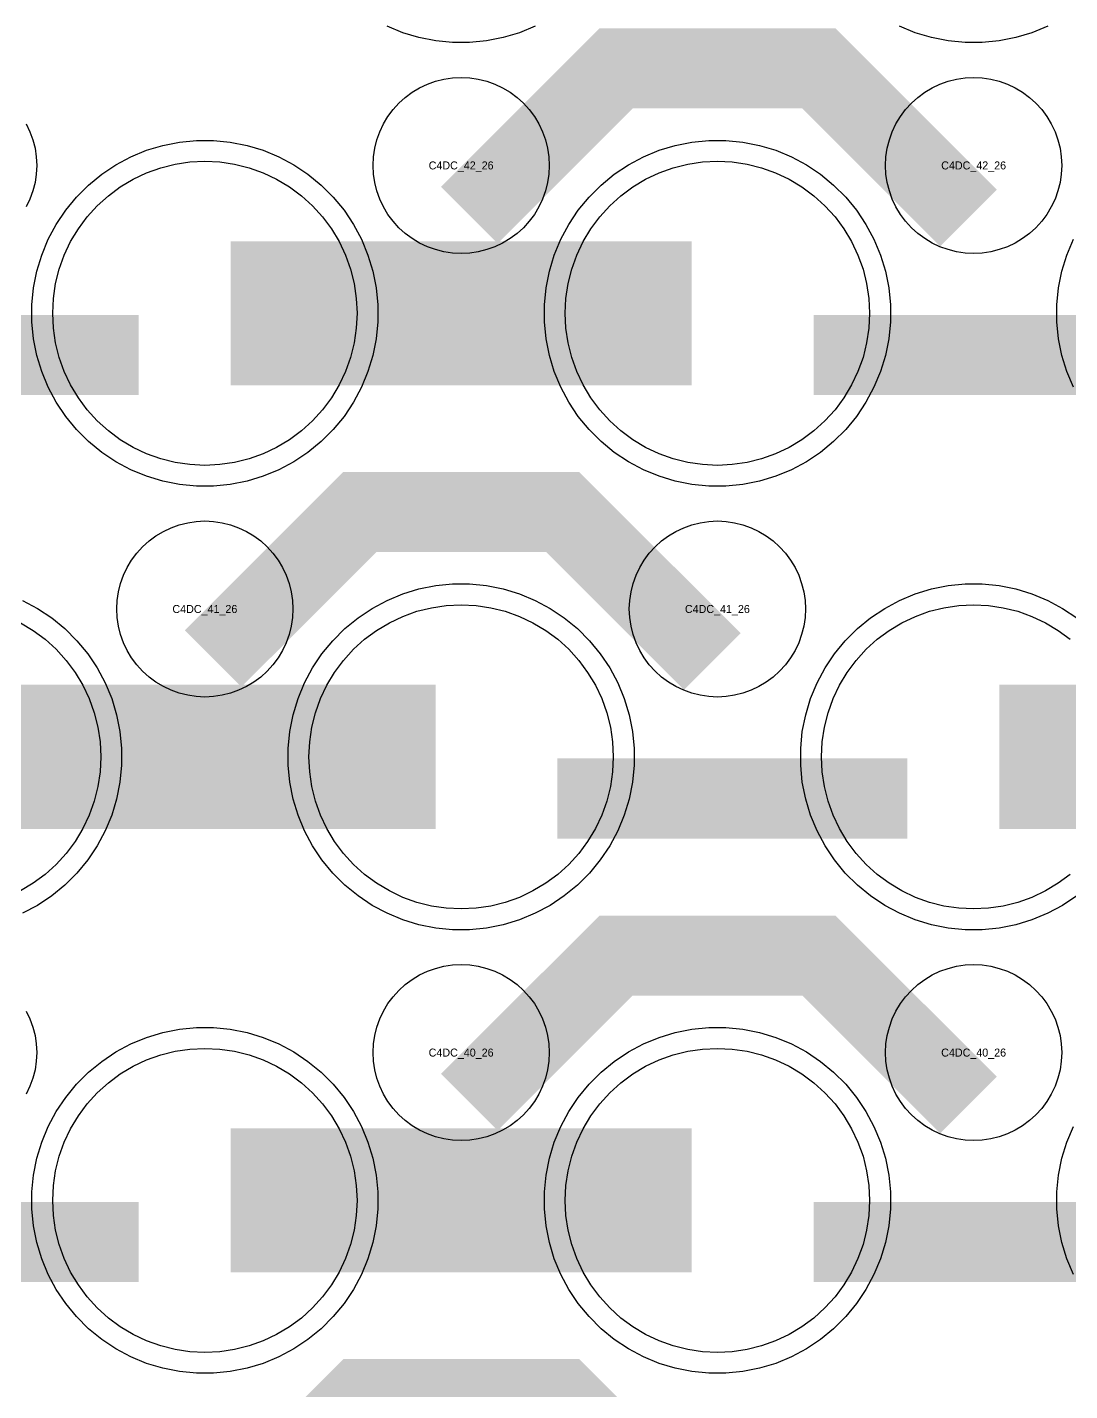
# Model space of a CAD drawing. Extents: x -11880 to 11880, y -14992 to 14992.
# Drawn here: x -3735.4 to -3410, y -9356.4 to -8930.5 of the extents above; entities that cross this region are included whole.
import ezdxf
from ezdxf.enums import TextEntityAlignment as Align

# ---------------------------------------------------------------- set-up
doc = ezdxf.new("R2010")
doc.units = 0
doc.header["$MEASUREMENT"] = 0
for name, color, linetype in [('GDS_775_DT_237', 138, 'CONTINUOUS'), ('RDL1_FS', 34, 'CONTINUOUS'), ('RDL_BS', 160, 'CONTINUOUS')]:
    doc.layers.add(name, color=color, linetype=linetype)

msp = doc.modelspace()

# ---------------------------------------------------------------- linework, layer by layer
at = {"layer": 'RDL1_FS'}
for points in [[(-3680, -9067.384), (-3684.657, -9067.155), (-3689.268, -9066.471), (-3693.791, -9065.339), (-3698.181, -9063.767), (-3702.395, -9061.775), (-3706.395, -9059.377), (-3710.14, -9056.599), (-3713.594, -9053.469), (-3716.724, -9050.015), (-3719.502, -9046.27), (-3721.9, -9042.27), (-3723.892, -9038.056), (-3725.464, -9033.666), (-3726.596, -9029.143), (-3727.28, -9024.532), (-3727.509, -9019.875), (-3727.28, -9015.218), (-3726.596, -9010.607), (-3725.464, -9006.084), (-3723.892, -9001.694), (-3721.9, -8997.48), (-3719.502, -8993.48), (-3716.724, -8989.735), (-3713.594, -8986.281), (-3710.14, -8983.151), (-3706.395, -8980.373), (-3702.395, -8977.975), (-3698.181, -8975.983), (-3693.791, -8974.411), (-3689.268, -8973.279), (-3684.657, -8972.595), (-3680, -8972.366), (-3675.343, -8972.595), (-3670.732, -8973.279), (-3666.209, -8974.411), (-3661.819, -8975.983), (-3657.605, -8977.975), (-3653.605, -8980.373), (-3649.86, -8983.151), (-3646.406, -8986.281), (-3643.276, -8989.735), (-3640.498, -8993.48), (-3638.1, -8997.48), (-3636.108, -9001.694), (-3634.536, -9006.084), (-3633.404, -9010.607), (-3632.72, -9015.218), (-3632.491, -9019.875), (-3632.72, -9024.532), (-3633.404, -9029.143), (-3634.536, -9033.666), (-3636.108, -9038.056), (-3638.1, -9042.27), (-3640.498, -9046.27), (-3643.276, -9050.015), (-3646.406, -9053.469), (-3649.86, -9056.599), (-3653.605, -9059.377), (-3657.605, -9061.775), (-3661.819, -9063.767), (-3666.209, -9065.339), (-3670.732, -9066.471), (-3675.343, -9067.155)], [(-3520, -9067.384), (-3524.657, -9067.155), (-3529.268, -9066.471), (-3533.791, -9065.339), (-3538.181, -9063.767), (-3542.395, -9061.775), (-3546.395, -9059.377), (-3550.14, -9056.599), (-3553.594, -9053.469), (-3556.724, -9050.015), (-3559.502, -9046.27), (-3561.9, -9042.27), (-3563.892, -9038.056), (-3565.464, -9033.666), (-3566.596, -9029.143), (-3567.28, -9024.532), (-3567.509, -9019.875), (-3567.28, -9015.218), (-3566.596, -9010.607), (-3565.464, -9006.084), (-3563.892, -9001.694), (-3561.9, -8997.48), (-3559.502, -8993.48), (-3556.724, -8989.735), (-3553.594, -8986.281), (-3550.14, -8983.151), (-3546.395, -8980.373), (-3542.395, -8977.975), (-3538.181, -8975.983), (-3533.791, -8974.411), (-3529.268, -8973.279), (-3524.657, -8972.595), (-3520, -8972.366), (-3515.343, -8972.595), (-3510.732, -8973.279), (-3506.209, -8974.411), (-3501.819, -8975.983), (-3497.605, -8977.975), (-3493.605, -8980.373), (-3489.86, -8983.151), (-3486.406, -8986.281), (-3483.276, -8989.735), (-3480.498, -8993.48), (-3478.1, -8997.48), (-3476.108, -9001.694), (-3474.536, -9006.084), (-3473.404, -9010.607), (-3472.72, -9015.218), (-3472.491, -9019.875), (-3472.72, -9024.532), (-3473.404, -9029.143), (-3474.536, -9033.666), (-3476.108, -9038.056), (-3478.1, -9042.27), (-3480.498, -9046.27), (-3483.276, -9050.015), (-3486.406, -9053.469), (-3489.86, -9056.599), (-3493.605, -9059.377), (-3497.605, -9061.775), (-3501.819, -9063.767), (-3506.209, -9065.339), (-3510.732, -9066.471), (-3515.343, -9067.155)], [(-3600, -9205.944), (-3604.657, -9205.715), (-3609.268, -9205.031), (-3613.791, -9203.899), (-3618.181, -9202.327), (-3622.395, -9200.335), (-3626.395, -9197.937), (-3630.14, -9195.159), (-3633.594, -9192.029), (-3636.724, -9188.575), (-3639.502, -9184.83), (-3641.9, -9180.83), (-3643.892, -9176.616), (-3645.464, -9172.226), (-3646.596, -9167.703), (-3647.28, -9163.092), (-3647.509, -9158.435), (-3647.28, -9153.778), (-3646.596, -9149.167), (-3645.464, -9144.644), (-3643.892, -9140.254), (-3641.9, -9136.04), (-3639.502, -9132.04), (-3636.724, -9128.295), (-3633.594, -9124.841), (-3630.14, -9121.711), (-3626.395, -9118.933), (-3622.395, -9116.535), (-3618.181, -9114.543), (-3613.791, -9112.971), (-3609.268, -9111.839), (-3604.657, -9111.155), (-3600, -9110.926), (-3595.343, -9111.155), (-3590.732, -9111.839), (-3586.209, -9112.971), (-3581.819, -9114.543), (-3577.605, -9116.535), (-3573.605, -9118.933), (-3569.86, -9121.711), (-3566.406, -9124.841), (-3563.276, -9128.295), (-3560.498, -9132.04), (-3558.1, -9136.04), (-3556.108, -9140.254), (-3554.536, -9144.644), (-3553.404, -9149.167), (-3552.72, -9153.778), (-3552.491, -9158.435), (-3552.72, -9163.092), (-3553.404, -9167.703), (-3554.536, -9172.226), (-3556.108, -9176.616), (-3558.1, -9180.83), (-3560.498, -9184.83), (-3563.276, -9188.575), (-3566.406, -9192.029), (-3569.86, -9195.159), (-3573.605, -9197.937), (-3577.605, -9200.335), (-3581.819, -9202.327), (-3586.209, -9203.899), (-3590.732, -9205.031), (-3595.343, -9205.715)]]:
    msp.add_lwpolyline(points, close=True, dxfattribs=at)
for points in [[(-3671.998, -9019.875, 45, 45, 0), (-3599.998, -9019.875, 45, 45, 0)], [(-3599.998, -9019.875, 45, 45, 0), (-3527.998, -9019.875, 45, 45, 0)], [(-3751.998, -9158.435, 45, 45, 0), (-3679.998, -9158.435, 45, 45, 0)], [(-3679.998, -9158.435, 45, 45, 0), (-3607.998, -9158.435, 45, 45, 0)], [(-3431.998, -9158.435, 45, 45, 0), (-3359.998, -9158.435, 45, 45, 0)]]:
    msp.add_lwpolyline(points, format="xyseb", dxfattribs=at)
for points in [[(-3409.86, -9195.159), (-3413.605, -9197.937), (-3417.605, -9200.335), (-3421.819, -9202.327), (-3426.209, -9203.899), (-3430.732, -9205.031), (-3435.343, -9205.715), (-3440, -9205.944), (-3444.657, -9205.715), (-3449.268, -9205.031), (-3453.791, -9203.899), (-3458.181, -9202.327), (-3462.395, -9200.335), (-3466.395, -9197.937), (-3470.14, -9195.159), (-3473.594, -9192.029), (-3476.724, -9188.575), (-3479.502, -9184.83), (-3481.9, -9180.83), (-3483.892, -9176.616), (-3485.464, -9172.226), (-3486.596, -9167.703), (-3487.28, -9163.092), (-3487.509, -9158.435), (-3487.28, -9153.778), (-3486.596, -9149.167), (-3485.464, -9144.644), (-3483.892, -9140.254), (-3481.9, -9136.04), (-3479.502, -9132.04), (-3476.724, -9128.295), (-3473.594, -9124.841), (-3470.14, -9121.711), (-3466.395, -9118.933), (-3462.395, -9116.535), (-3458.181, -9114.543), (-3453.791, -9112.971), (-3449.268, -9111.839), (-3444.657, -9111.155), (-3440, -9110.926), (-3435.343, -9111.155), (-3430.732, -9111.839), (-3426.209, -9112.971), (-3421.819, -9114.543), (-3417.605, -9116.535), (-3413.605, -9118.933), (-3409.86, -9121.711)], [(-3737.605, -9116.535), (-3733.605, -9118.933), (-3729.86, -9121.711), (-3726.406, -9124.841), (-3723.276, -9128.295), (-3720.498, -9132.04), (-3718.1, -9136.04), (-3716.108, -9140.254), (-3714.536, -9144.644), (-3713.404, -9149.167), (-3712.72, -9153.778), (-3712.491, -9158.435), (-3712.72, -9163.092), (-3713.404, -9167.703), (-3714.536, -9172.226), (-3716.108, -9176.616), (-3718.1, -9180.83), (-3720.498, -9184.83), (-3723.276, -9188.575), (-3726.406, -9192.029), (-3729.86, -9195.159), (-3733.605, -9197.937), (-3737.605, -9200.335)]]:
    msp.add_lwpolyline(points, dxfattribs=at)
at = {"layer": 'RDL1_FS', "color": 240, "true_color": 0xed1f24}
for points in [[(-3680, -9344.509), (-3684.657, -9344.28), (-3689.268, -9343.596), (-3693.791, -9342.464), (-3698.181, -9340.892), (-3702.395, -9338.9), (-3706.395, -9336.502), (-3710.14, -9333.724), (-3713.594, -9330.594), (-3716.724, -9327.14), (-3719.502, -9323.395), (-3721.9, -9319.395), (-3723.892, -9315.181), (-3725.464, -9310.791), (-3726.596, -9306.268), (-3727.28, -9301.657), (-3727.509, -9297), (-3727.28, -9292.343), (-3726.596, -9287.732), (-3725.464, -9283.209), (-3723.892, -9278.819), (-3721.9, -9274.605), (-3719.502, -9270.605), (-3716.724, -9266.86), (-3713.594, -9263.406), (-3710.14, -9260.276), (-3706.395, -9257.498), (-3702.395, -9255.1), (-3698.181, -9253.108), (-3693.791, -9251.536), (-3689.268, -9250.404), (-3684.657, -9249.72), (-3680, -9249.491), (-3675.343, -9249.72), (-3670.732, -9250.404), (-3666.209, -9251.536), (-3661.819, -9253.108), (-3657.605, -9255.1), (-3653.605, -9257.498), (-3649.86, -9260.276), (-3646.406, -9263.406), (-3643.276, -9266.86), (-3640.498, -9270.605), (-3638.1, -9274.605), (-3636.108, -9278.819), (-3634.536, -9283.209), (-3633.404, -9287.732), (-3632.72, -9292.343), (-3632.491, -9297), (-3632.72, -9301.657), (-3633.404, -9306.268), (-3634.536, -9310.791), (-3636.108, -9315.181), (-3638.1, -9319.395), (-3640.498, -9323.395), (-3643.276, -9327.14), (-3646.406, -9330.594), (-3649.86, -9333.724), (-3653.605, -9336.502), (-3657.605, -9338.9), (-3661.819, -9340.892), (-3666.209, -9342.464), (-3670.732, -9343.596), (-3675.343, -9344.28)], [(-3520, -9344.509), (-3524.657, -9344.28), (-3529.268, -9343.596), (-3533.791, -9342.464), (-3538.181, -9340.892), (-3542.395, -9338.9), (-3546.395, -9336.502), (-3550.14, -9333.724), (-3553.594, -9330.594), (-3556.724, -9327.14), (-3559.502, -9323.395), (-3561.9, -9319.395), (-3563.892, -9315.181), (-3565.464, -9310.791), (-3566.596, -9306.268), (-3567.28, -9301.657), (-3567.509, -9297), (-3567.28, -9292.343), (-3566.596, -9287.732), (-3565.464, -9283.209), (-3563.892, -9278.819), (-3561.9, -9274.605), (-3559.502, -9270.605), (-3556.724, -9266.86), (-3553.594, -9263.406), (-3550.14, -9260.276), (-3546.395, -9257.498), (-3542.395, -9255.1), (-3538.181, -9253.108), (-3533.791, -9251.536), (-3529.268, -9250.404), (-3524.657, -9249.72), (-3520, -9249.491), (-3515.343, -9249.72), (-3510.732, -9250.404), (-3506.209, -9251.536), (-3501.819, -9253.108), (-3497.605, -9255.1), (-3493.605, -9257.498), (-3489.86, -9260.276), (-3486.406, -9263.406), (-3483.276, -9266.86), (-3480.498, -9270.605), (-3478.1, -9274.605), (-3476.108, -9278.819), (-3474.536, -9283.209), (-3473.404, -9287.732), (-3472.72, -9292.343), (-3472.491, -9297), (-3472.72, -9301.657), (-3473.404, -9306.268), (-3474.536, -9310.791), (-3476.108, -9315.181), (-3478.1, -9319.395), (-3480.498, -9323.395), (-3483.276, -9327.14), (-3486.406, -9330.594), (-3489.86, -9333.724), (-3493.605, -9336.502), (-3497.605, -9338.9), (-3501.819, -9340.892), (-3506.209, -9342.464), (-3510.732, -9343.596), (-3515.343, -9344.28)]]:
    msp.add_lwpolyline(points, close=True, dxfattribs=at)
for points in [[(-3671.998, -9297, 45, 45, 0), (-3599.998, -9297, 45, 45, 0)], [(-3599.998, -9297, 45, 45, 0), (-3527.998, -9297, 45, 45, 0)]]:
    msp.add_lwpolyline(points, format="xyseb", dxfattribs=at)
at = {"layer": 'RDL_BS'}
for points in [[(-3576.885, -8930.185), (-3581.795, -8932.216), (-3586.835, -8933.747), (-3592.062, -8934.793), (-3597.356, -8935.31), (-3602.644, -8935.31), (-3607.938, -8934.793), (-3613.165, -8933.747), (-3618.205, -8932.216), (-3623.115, -8930.185)], [(-3416.885, -8930.185), (-3421.795, -8932.216), (-3426.835, -8933.747), (-3432.062, -8934.793), (-3437.356, -8935.31), (-3442.644, -8935.31), (-3447.938, -8934.793), (-3453.165, -8933.747), (-3458.205, -8932.216), (-3463.115, -8930.185)], [(-3735.75, -8960.731), (-3734.598, -8963.168), (-3733.691, -8965.703), (-3733.034, -8968.322), (-3732.638, -8970.994), (-3732.506, -8973.687), (-3732.638, -8976.38), (-3733.034, -8979.052), (-3733.691, -8981.671), (-3734.598, -8984.206), (-3735.75, -8986.643)], [(-3408.875, -9042.99), (-3410.906, -9038.08), (-3412.437, -9033.04), (-3413.483, -9027.813), (-3414, -9022.519), (-3414, -9017.231), (-3413.483, -9011.937), (-3412.437, -9006.71), (-3410.906, -9001.67), (-3408.875, -8996.76)], [(-3407.809, -9201.871), (-3412.223, -9204.818), (-3416.885, -9207.31), (-3421.795, -9209.341), (-3426.835, -9210.872), (-3432.062, -9211.918), (-3437.356, -9212.435), (-3442.644, -9212.435), (-3447.938, -9211.918), (-3453.165, -9210.872), (-3458.205, -9209.341), (-3463.115, -9207.31), (-3467.777, -9204.818), (-3472.191, -9201.871), (-3476.292, -9198.509), (-3480.074, -9194.727), (-3483.436, -9190.626), (-3486.383, -9186.212), (-3488.875, -9181.55), (-3490.906, -9176.64), (-3492.437, -9171.6), (-3493.483, -9166.373), (-3494, -9161.079), (-3494, -9155.791), (-3493.483, -9150.497), (-3492.437, -9145.27), (-3490.906, -9140.23), (-3488.875, -9135.32), (-3486.383, -9130.658), (-3483.436, -9126.244), (-3480.074, -9122.143), (-3476.292, -9118.361), (-3472.191, -9114.999), (-3467.777, -9112.052), (-3463.115, -9109.56), (-3458.205, -9107.529), (-3453.165, -9105.998), (-3447.938, -9104.952), (-3442.644, -9104.435), (-3437.356, -9104.435), (-3432.062, -9104.952), (-3426.835, -9105.998), (-3421.795, -9107.529), (-3416.885, -9109.56), (-3412.223, -9112.052), (-3407.809, -9114.999)], [(-3736.885, -9109.56), (-3732.223, -9112.052), (-3727.809, -9114.999), (-3723.708, -9118.361), (-3719.926, -9122.143), (-3716.564, -9126.244), (-3713.617, -9130.658), (-3711.125, -9135.32), (-3709.094, -9140.23), (-3707.563, -9145.27), (-3706.517, -9150.497), (-3706, -9155.791), (-3706, -9161.079), (-3706.517, -9166.373), (-3707.563, -9171.6), (-3709.094, -9176.64), (-3711.125, -9181.55), (-3713.617, -9186.212), (-3716.564, -9190.626), (-3719.926, -9194.727), (-3723.708, -9198.509), (-3727.809, -9201.871), (-3732.223, -9204.818), (-3736.885, -9207.31)], [(-3735.75, -9237.856), (-3734.598, -9240.293), (-3733.691, -9242.828), (-3733.034, -9245.447), (-3732.638, -9248.119), (-3732.506, -9250.812), (-3732.638, -9253.505), (-3733.034, -9256.177), (-3733.691, -9258.796), (-3734.598, -9261.331), (-3735.75, -9263.768)]]:
    msp.add_lwpolyline(points, dxfattribs=at)
for points in [[(-3597.438, -8989.189, 25, 25, 0), (-3551.623, -8943.374, 25, 25, 0), (-3518.07, -8943.374, 25, 25, 0)], [(-3441.599, -8990.088, 25, 25, 0), (-3488.313, -8943.374, 25, 25, 0), (-3518.071, -8943.374, 25, 25, 0)], [(-3809.984, -9032.888, 25, 25, 0), (-3700.719, -9032.888, 25, 25, 0)], [(-3489.984, -9032.888, 25, 25, 0), (-3380.719, -9032.888, 25, 25, 0)], [(-3677.438, -9127.749, 25, 25, 0), (-3631.623, -9081.934, 25, 25, 0), (-3598.07, -9081.934, 25, 25, 0)], [(-3521.599, -9128.648, 25, 25, 0), (-3568.313, -9081.934, 25, 25, 0), (-3598.071, -9081.934, 25, 25, 0)], [(-3569.984, -9171.448, 25, 25, 0), (-3460.719, -9171.448, 25, 25, 0)], [(-3597.438, -9266.314, 25, 25, 0), (-3551.623, -9220.499, 25, 25, 0), (-3518.07, -9220.499, 25, 25, 0)], [(-3441.599, -9267.213, 25, 25, 0), (-3488.313, -9220.499, 25, 25, 0), (-3518.071, -9220.499, 25, 25, 0)], [(-3677.438, -9404.879, 25, 25, 0), (-3631.623, -9359.064, 25, 25, 0), (-3598.07, -9359.064, 25, 25, 0)], [(-3521.599, -9405.778, 25, 25, 0), (-3568.313, -9359.064, 25, 25, 0), (-3598.071, -9359.064, 25, 25, 0)]]:
    msp.add_lwpolyline(points, format="xyseb", dxfattribs=at)
for points in [[(-3600, -9001.181), (-3602.693, -9001.049), (-3605.365, -9000.653), (-3607.984, -8999.996), (-3610.519, -8999.089), (-3612.956, -8997.937), (-3615.28, -8996.544), (-3617.443, -8994.941), (-3619.442, -8993.129), (-3621.254, -8991.13), (-3622.857, -8988.967), (-3624.25, -8986.643), (-3625.402, -8984.206), (-3626.309, -8981.671), (-3626.966, -8979.052), (-3627.362, -8976.38), (-3627.494, -8973.687), (-3627.362, -8970.994), (-3626.966, -8968.322), (-3626.309, -8965.703), (-3625.402, -8963.168), (-3624.25, -8960.731), (-3622.857, -8958.407), (-3621.254, -8956.244), (-3619.442, -8954.245), (-3617.443, -8952.433), (-3615.28, -8950.83), (-3612.956, -8949.437), (-3610.519, -8948.285), (-3607.984, -8947.378), (-3605.365, -8946.721), (-3602.693, -8946.325), (-3600, -8946.193), (-3597.307, -8946.325), (-3594.635, -8946.721), (-3592.016, -8947.378), (-3589.481, -8948.285), (-3587.044, -8949.437), (-3584.72, -8950.83), (-3582.557, -8952.433), (-3580.558, -8954.245), (-3578.746, -8956.244), (-3577.143, -8958.407), (-3575.75, -8960.731), (-3574.598, -8963.168), (-3573.691, -8965.703), (-3573.034, -8968.322), (-3572.638, -8970.994), (-3572.506, -8973.687), (-3572.638, -8976.38), (-3573.034, -8979.052), (-3573.691, -8981.671), (-3574.598, -8984.206), (-3575.75, -8986.643), (-3577.143, -8988.967), (-3578.746, -8991.13), (-3580.558, -8993.129), (-3582.557, -8994.941), (-3584.72, -8996.544), (-3587.044, -8997.937), (-3589.481, -8999.089), (-3592.016, -8999.996), (-3594.635, -9000.653), (-3597.307, -9001.049)], [(-3440, -9001.181), (-3442.693, -9001.049), (-3445.365, -9000.653), (-3447.984, -8999.996), (-3450.519, -8999.089), (-3452.956, -8997.937), (-3455.28, -8996.544), (-3457.443, -8994.941), (-3459.442, -8993.129), (-3461.254, -8991.13), (-3462.857, -8988.967), (-3464.25, -8986.643), (-3465.402, -8984.206), (-3466.309, -8981.671), (-3466.966, -8979.052), (-3467.362, -8976.38), (-3467.494, -8973.687), (-3467.362, -8970.994), (-3466.966, -8968.322), (-3466.309, -8965.703), (-3465.402, -8963.168), (-3464.25, -8960.731), (-3462.857, -8958.407), (-3461.254, -8956.244), (-3459.442, -8954.245), (-3457.443, -8952.433), (-3455.28, -8950.83), (-3452.956, -8949.437), (-3450.519, -8948.285), (-3447.984, -8947.378), (-3445.365, -8946.721), (-3442.693, -8946.325), (-3440, -8946.193), (-3437.307, -8946.325), (-3434.635, -8946.721), (-3432.016, -8947.378), (-3429.481, -8948.285), (-3427.044, -8949.437), (-3424.72, -8950.83), (-3422.557, -8952.433), (-3420.558, -8954.245), (-3418.746, -8956.244), (-3417.143, -8958.407), (-3415.75, -8960.731), (-3414.598, -8963.168), (-3413.691, -8965.703), (-3413.034, -8968.322), (-3412.638, -8970.994), (-3412.506, -8973.687), (-3412.638, -8976.38), (-3413.034, -8979.052), (-3413.691, -8981.671), (-3414.598, -8984.206), (-3415.75, -8986.643), (-3417.143, -8988.967), (-3418.746, -8991.13), (-3420.558, -8993.129), (-3422.557, -8994.941), (-3424.72, -8996.544), (-3427.044, -8997.937), (-3429.481, -8999.089), (-3432.016, -8999.996), (-3434.635, -9000.653), (-3437.307, -9001.049)], [(-3682.644, -9073.875), (-3687.938, -9073.358), (-3693.165, -9072.312), (-3698.205, -9070.781), (-3703.115, -9068.75), (-3707.777, -9066.258), (-3712.191, -9063.311), (-3716.292, -9059.949), (-3720.074, -9056.167), (-3723.436, -9052.066), (-3726.383, -9047.652), (-3728.875, -9042.99), (-3730.906, -9038.08), (-3732.437, -9033.04), (-3733.483, -9027.813), (-3734, -9022.519), (-3734, -9017.231), (-3733.483, -9011.937), (-3732.437, -9006.71), (-3730.906, -9001.67), (-3728.875, -8996.76), (-3726.383, -8992.098), (-3723.436, -8987.684), (-3720.074, -8983.583), (-3716.292, -8979.801), (-3712.191, -8976.439), (-3707.777, -8973.492), (-3703.115, -8971), (-3698.205, -8968.969), (-3693.165, -8967.438), (-3687.938, -8966.392), (-3682.644, -8965.875), (-3677.356, -8965.875), (-3672.062, -8966.392), (-3666.835, -8967.438), (-3661.795, -8968.969), (-3656.885, -8971), (-3652.223, -8973.492), (-3647.809, -8976.439), (-3643.708, -8979.801), (-3639.926, -8983.583), (-3636.564, -8987.684), (-3633.617, -8992.098), (-3631.125, -8996.76), (-3629.094, -9001.67), (-3627.563, -9006.71), (-3626.517, -9011.937), (-3626, -9017.231), (-3626, -9022.519), (-3626.517, -9027.813), (-3627.563, -9033.04), (-3629.094, -9038.08), (-3631.125, -9042.99), (-3633.617, -9047.652), (-3636.564, -9052.066), (-3639.926, -9056.167), (-3643.708, -9059.949), (-3647.809, -9063.311), (-3652.223, -9066.258), (-3656.885, -9068.75), (-3661.795, -9070.781), (-3666.835, -9072.312), (-3672.062, -9073.358), (-3677.356, -9073.875)], [(-3522.644, -9073.875), (-3527.938, -9073.358), (-3533.165, -9072.312), (-3538.205, -9070.781), (-3543.115, -9068.75), (-3547.777, -9066.258), (-3552.191, -9063.311), (-3556.292, -9059.949), (-3560.074, -9056.167), (-3563.436, -9052.066), (-3566.383, -9047.652), (-3568.875, -9042.99), (-3570.906, -9038.08), (-3572.437, -9033.04), (-3573.483, -9027.813), (-3574, -9022.519), (-3574, -9017.231), (-3573.483, -9011.937), (-3572.437, -9006.71), (-3570.906, -9001.67), (-3568.875, -8996.76), (-3566.383, -8992.098), (-3563.436, -8987.684), (-3560.074, -8983.583), (-3556.292, -8979.801), (-3552.191, -8976.439), (-3547.777, -8973.492), (-3543.115, -8971), (-3538.205, -8968.969), (-3533.165, -8967.438), (-3527.938, -8966.392), (-3522.644, -8965.875), (-3517.356, -8965.875), (-3512.062, -8966.392), (-3506.835, -8967.438), (-3501.795, -8968.969), (-3496.885, -8971), (-3492.223, -8973.492), (-3487.809, -8976.439), (-3483.708, -8979.801), (-3479.926, -8983.583), (-3476.564, -8987.684), (-3473.617, -8992.098), (-3471.125, -8996.76), (-3469.094, -9001.67), (-3467.563, -9006.71), (-3466.517, -9011.937), (-3466, -9017.231), (-3466, -9022.519), (-3466.517, -9027.813), (-3467.563, -9033.04), (-3469.094, -9038.08), (-3471.125, -9042.99), (-3473.617, -9047.652), (-3476.564, -9052.066), (-3479.926, -9056.167), (-3483.708, -9059.949), (-3487.809, -9063.311), (-3492.223, -9066.258), (-3496.885, -9068.75), (-3501.795, -9070.781), (-3506.835, -9072.312), (-3512.062, -9073.358), (-3517.356, -9073.875)], [(-3680, -9139.741), (-3682.693, -9139.609), (-3685.365, -9139.213), (-3687.984, -9138.556), (-3690.519, -9137.649), (-3692.956, -9136.497), (-3695.28, -9135.104), (-3697.443, -9133.501), (-3699.442, -9131.689), (-3701.254, -9129.69), (-3702.857, -9127.527), (-3704.25, -9125.203), (-3705.402, -9122.766), (-3706.309, -9120.231), (-3706.966, -9117.612), (-3707.362, -9114.94), (-3707.494, -9112.247), (-3707.362, -9109.554), (-3706.966, -9106.882), (-3706.309, -9104.263), (-3705.402, -9101.728), (-3704.25, -9099.291), (-3702.857, -9096.967), (-3701.254, -9094.804), (-3699.442, -9092.805), (-3697.443, -9090.993), (-3695.28, -9089.39), (-3692.956, -9087.997), (-3690.519, -9086.845), (-3687.984, -9085.938), (-3685.365, -9085.281), (-3682.693, -9084.885), (-3680, -9084.753), (-3677.307, -9084.885), (-3674.635, -9085.281), (-3672.016, -9085.938), (-3669.481, -9086.845), (-3667.044, -9087.997), (-3664.72, -9089.39), (-3662.557, -9090.993), (-3660.558, -9092.805), (-3658.746, -9094.804), (-3657.143, -9096.967), (-3655.75, -9099.291), (-3654.598, -9101.728), (-3653.691, -9104.263), (-3653.034, -9106.882), (-3652.638, -9109.554), (-3652.506, -9112.247), (-3652.638, -9114.94), (-3653.034, -9117.612), (-3653.691, -9120.231), (-3654.598, -9122.766), (-3655.75, -9125.203), (-3657.143, -9127.527), (-3658.746, -9129.69), (-3660.558, -9131.689), (-3662.557, -9133.501), (-3664.72, -9135.104), (-3667.044, -9136.497), (-3669.481, -9137.649), (-3672.016, -9138.556), (-3674.635, -9139.213), (-3677.307, -9139.609)], [(-3520, -9139.741), (-3522.693, -9139.609), (-3525.365, -9139.213), (-3527.984, -9138.556), (-3530.519, -9137.649), (-3532.956, -9136.497), (-3535.28, -9135.104), (-3537.443, -9133.501), (-3539.442, -9131.689), (-3541.254, -9129.69), (-3542.857, -9127.527), (-3544.25, -9125.203), (-3545.402, -9122.766), (-3546.309, -9120.231), (-3546.966, -9117.612), (-3547.362, -9114.94), (-3547.494, -9112.247), (-3547.362, -9109.554), (-3546.966, -9106.882), (-3546.309, -9104.263), (-3545.402, -9101.728), (-3544.25, -9099.291), (-3542.857, -9096.967), (-3541.254, -9094.804), (-3539.442, -9092.805), (-3537.443, -9090.993), (-3535.28, -9089.39), (-3532.956, -9087.997), (-3530.519, -9086.845), (-3527.984, -9085.938), (-3525.365, -9085.281), (-3522.693, -9084.885), (-3520, -9084.753), (-3517.307, -9084.885), (-3514.635, -9085.281), (-3512.016, -9085.938), (-3509.481, -9086.845), (-3507.044, -9087.997), (-3504.72, -9089.39), (-3502.557, -9090.993), (-3500.558, -9092.805), (-3498.746, -9094.804), (-3497.143, -9096.967), (-3495.75, -9099.291), (-3494.598, -9101.728), (-3493.691, -9104.263), (-3493.034, -9106.882), (-3492.638, -9109.554), (-3492.506, -9112.247), (-3492.638, -9114.94), (-3493.034, -9117.612), (-3493.691, -9120.231), (-3494.598, -9122.766), (-3495.75, -9125.203), (-3497.143, -9127.527), (-3498.746, -9129.69), (-3500.558, -9131.689), (-3502.557, -9133.501), (-3504.72, -9135.104), (-3507.044, -9136.497), (-3509.481, -9137.649), (-3512.016, -9138.556), (-3514.635, -9139.213), (-3517.307, -9139.609)], [(-3602.644, -9212.435), (-3607.938, -9211.918), (-3613.165, -9210.872), (-3618.205, -9209.341), (-3623.115, -9207.31), (-3627.777, -9204.818), (-3632.191, -9201.871), (-3636.292, -9198.509), (-3640.074, -9194.727), (-3643.436, -9190.626), (-3646.383, -9186.212), (-3648.875, -9181.55), (-3650.906, -9176.64), (-3652.437, -9171.6), (-3653.483, -9166.373), (-3654, -9161.079), (-3654, -9155.791), (-3653.483, -9150.497), (-3652.437, -9145.27), (-3650.906, -9140.23), (-3648.875, -9135.32), (-3646.383, -9130.658), (-3643.436, -9126.244), (-3640.074, -9122.143), (-3636.292, -9118.361), (-3632.191, -9114.999), (-3627.777, -9112.052), (-3623.115, -9109.56), (-3618.205, -9107.529), (-3613.165, -9105.998), (-3607.938, -9104.952), (-3602.644, -9104.435), (-3597.356, -9104.435), (-3592.062, -9104.952), (-3586.835, -9105.998), (-3581.795, -9107.529), (-3576.885, -9109.56), (-3572.223, -9112.052), (-3567.809, -9114.999), (-3563.708, -9118.361), (-3559.926, -9122.143), (-3556.564, -9126.244), (-3553.617, -9130.658), (-3551.125, -9135.32), (-3549.094, -9140.23), (-3547.563, -9145.27), (-3546.517, -9150.497), (-3546, -9155.791), (-3546, -9161.079), (-3546.517, -9166.373), (-3547.563, -9171.6), (-3549.094, -9176.64), (-3551.125, -9181.55), (-3553.617, -9186.212), (-3556.564, -9190.626), (-3559.926, -9194.727), (-3563.708, -9198.509), (-3567.809, -9201.871), (-3572.223, -9204.818), (-3576.885, -9207.31), (-3581.795, -9209.341), (-3586.835, -9210.872), (-3592.062, -9211.918), (-3597.356, -9212.435)], [(-3600, -9278.306), (-3602.693, -9278.174), (-3605.365, -9277.778), (-3607.984, -9277.121), (-3610.519, -9276.214), (-3612.956, -9275.062), (-3615.28, -9273.669), (-3617.443, -9272.066), (-3619.442, -9270.254), (-3621.254, -9268.255), (-3622.857, -9266.092), (-3624.25, -9263.768), (-3625.402, -9261.331), (-3626.309, -9258.796), (-3626.966, -9256.177), (-3627.362, -9253.505), (-3627.494, -9250.812), (-3627.362, -9248.119), (-3626.966, -9245.447), (-3626.309, -9242.828), (-3625.402, -9240.293), (-3624.25, -9237.856), (-3622.857, -9235.532), (-3621.254, -9233.369), (-3619.442, -9231.37), (-3617.443, -9229.558), (-3615.28, -9227.955), (-3612.956, -9226.562), (-3610.519, -9225.41), (-3607.984, -9224.503), (-3605.365, -9223.846), (-3602.693, -9223.45), (-3600, -9223.318), (-3597.307, -9223.45), (-3594.635, -9223.846), (-3592.016, -9224.503), (-3589.481, -9225.41), (-3587.044, -9226.562), (-3584.72, -9227.955), (-3582.557, -9229.558), (-3580.558, -9231.37), (-3578.746, -9233.369), (-3577.143, -9235.532), (-3575.75, -9237.856), (-3574.598, -9240.293), (-3573.691, -9242.828), (-3573.034, -9245.447), (-3572.638, -9248.119), (-3572.506, -9250.812), (-3572.638, -9253.505), (-3573.034, -9256.177), (-3573.691, -9258.796), (-3574.598, -9261.331), (-3575.75, -9263.768), (-3577.143, -9266.092), (-3578.746, -9268.255), (-3580.558, -9270.254), (-3582.557, -9272.066), (-3584.72, -9273.669), (-3587.044, -9275.062), (-3589.481, -9276.214), (-3592.016, -9277.121), (-3594.635, -9277.778), (-3597.307, -9278.174)], [(-3440, -9278.306), (-3442.693, -9278.174), (-3445.365, -9277.778), (-3447.984, -9277.121), (-3450.519, -9276.214), (-3452.956, -9275.062), (-3455.28, -9273.669), (-3457.443, -9272.066), (-3459.442, -9270.254), (-3461.254, -9268.255), (-3462.857, -9266.092), (-3464.25, -9263.768), (-3465.402, -9261.331), (-3466.309, -9258.796), (-3466.966, -9256.177), (-3467.362, -9253.505), (-3467.494, -9250.812), (-3467.362, -9248.119), (-3466.966, -9245.447), (-3466.309, -9242.828), (-3465.402, -9240.293), (-3464.25, -9237.856), (-3462.857, -9235.532), (-3461.254, -9233.369), (-3459.442, -9231.37), (-3457.443, -9229.558), (-3455.28, -9227.955), (-3452.956, -9226.562), (-3450.519, -9225.41), (-3447.984, -9224.503), (-3445.365, -9223.846), (-3442.693, -9223.45), (-3440, -9223.318), (-3437.307, -9223.45), (-3434.635, -9223.846), (-3432.016, -9224.503), (-3429.481, -9225.41), (-3427.044, -9226.562), (-3424.72, -9227.955), (-3422.557, -9229.558), (-3420.558, -9231.37), (-3418.746, -9233.369), (-3417.143, -9235.532), (-3415.75, -9237.856), (-3414.598, -9240.293), (-3413.691, -9242.828), (-3413.034, -9245.447), (-3412.638, -9248.119), (-3412.506, -9250.812), (-3412.638, -9253.505), (-3413.034, -9256.177), (-3413.691, -9258.796), (-3414.598, -9261.331), (-3415.75, -9263.768), (-3417.143, -9266.092), (-3418.746, -9268.255), (-3420.558, -9270.254), (-3422.557, -9272.066), (-3424.72, -9273.669), (-3427.044, -9275.062), (-3429.481, -9276.214), (-3432.016, -9277.121), (-3434.635, -9277.778), (-3437.307, -9278.174)]]:
    msp.add_lwpolyline(points, close=True, dxfattribs=at)
at = {"layer": 'RDL_BS', "color": 240, "true_color": 0xed1f24}
for points in [[(-3682.644, -9351), (-3687.938, -9350.483), (-3693.165, -9349.437), (-3698.205, -9347.906), (-3703.115, -9345.875), (-3707.777, -9343.383), (-3712.191, -9340.436), (-3716.292, -9337.074), (-3720.074, -9333.292), (-3723.436, -9329.191), (-3726.383, -9324.777), (-3728.875, -9320.115), (-3730.906, -9315.205), (-3732.437, -9310.165), (-3733.483, -9304.938), (-3734, -9299.644), (-3734, -9294.356), (-3733.483, -9289.062), (-3732.437, -9283.835), (-3730.906, -9278.795), (-3728.875, -9273.885), (-3726.383, -9269.223), (-3723.436, -9264.809), (-3720.074, -9260.708), (-3716.292, -9256.926), (-3712.191, -9253.564), (-3707.777, -9250.617), (-3703.115, -9248.125), (-3698.205, -9246.094), (-3693.165, -9244.563), (-3687.938, -9243.517), (-3682.644, -9243), (-3677.356, -9243), (-3672.062, -9243.517), (-3666.835, -9244.563), (-3661.795, -9246.094), (-3656.885, -9248.125), (-3652.223, -9250.617), (-3647.809, -9253.564), (-3643.708, -9256.926), (-3639.926, -9260.708), (-3636.564, -9264.809), (-3633.617, -9269.223), (-3631.125, -9273.885), (-3629.094, -9278.795), (-3627.563, -9283.835), (-3626.517, -9289.062), (-3626, -9294.356), (-3626, -9299.644), (-3626.517, -9304.938), (-3627.563, -9310.165), (-3629.094, -9315.205), (-3631.125, -9320.115), (-3633.617, -9324.777), (-3636.564, -9329.191), (-3639.926, -9333.292), (-3643.708, -9337.074), (-3647.809, -9340.436), (-3652.223, -9343.383), (-3656.885, -9345.875), (-3661.795, -9347.906), (-3666.835, -9349.437), (-3672.062, -9350.483), (-3677.356, -9351)], [(-3522.644, -9351), (-3527.938, -9350.483), (-3533.165, -9349.437), (-3538.205, -9347.906), (-3543.115, -9345.875), (-3547.777, -9343.383), (-3552.191, -9340.436), (-3556.292, -9337.074), (-3560.074, -9333.292), (-3563.436, -9329.191), (-3566.383, -9324.777), (-3568.875, -9320.115), (-3570.906, -9315.205), (-3572.437, -9310.165), (-3573.483, -9304.938), (-3574, -9299.644), (-3574, -9294.356), (-3573.483, -9289.062), (-3572.437, -9283.835), (-3570.906, -9278.795), (-3568.875, -9273.885), (-3566.383, -9269.223), (-3563.436, -9264.809), (-3560.074, -9260.708), (-3556.292, -9256.926), (-3552.191, -9253.564), (-3547.777, -9250.617), (-3543.115, -9248.125), (-3538.205, -9246.094), (-3533.165, -9244.563), (-3527.938, -9243.517), (-3522.644, -9243), (-3517.356, -9243), (-3512.062, -9243.517), (-3506.835, -9244.563), (-3501.795, -9246.094), (-3496.885, -9248.125), (-3492.223, -9250.617), (-3487.809, -9253.564), (-3483.708, -9256.926), (-3479.926, -9260.708), (-3476.564, -9264.809), (-3473.617, -9269.223), (-3471.125, -9273.885), (-3469.094, -9278.795), (-3467.563, -9283.835), (-3466.517, -9289.062), (-3466, -9294.356), (-3466, -9299.644), (-3466.517, -9304.938), (-3467.563, -9310.165), (-3469.094, -9315.205), (-3471.125, -9320.115), (-3473.617, -9324.777), (-3476.564, -9329.191), (-3479.926, -9333.292), (-3483.708, -9337.074), (-3487.809, -9340.436), (-3492.223, -9343.383), (-3496.885, -9345.875), (-3501.795, -9347.906), (-3506.835, -9349.437), (-3512.062, -9350.483), (-3517.356, -9351)]]:
    msp.add_lwpolyline(points, close=True, dxfattribs=at)
msp.add_lwpolyline([(-3408.875, -9320.115), (-3410.906, -9315.205), (-3412.437, -9310.165), (-3413.483, -9304.938), (-3414, -9299.644), (-3414, -9294.356), (-3413.483, -9289.062), (-3412.437, -9283.835), (-3410.906, -9278.795), (-3408.875, -9273.885)], dxfattribs=at)
for points in [[(-3809.984, -9310.013, 25, 25, 0), (-3700.719, -9310.013, 25, 25, 0)], [(-3489.984, -9310.013, 25, 25, 0), (-3380.719, -9310.013, 25, 25, 0)]]:
    msp.add_lwpolyline(points, format="xyseb", dxfattribs=at)

# ---------------------------------------------------------------- texts
at = {"layer": 'GDS_775_DT_237'}
for s, p in [('C4DC_42_26', (-3600, -8973.687)), ('C4DC_42_26', (-3600, -8973.687)), ('C4DC_42_26', (-3440, -8973.687)), ('C4DC_42_26', (-3440, -8973.687)), ('C4DC_41_26', (-3680, -9112.247)), ('C4DC_41_26', (-3680, -9112.247)), ('C4DC_41_26', (-3520, -9112.247)), ('C4DC_41_26', (-3520, -9112.247)), ('C4DC_40_26', (-3600, -9250.812)), ('C4DC_40_26', (-3600, -9250.812)), ('C4DC_40_26', (-3440, -9250.812)), ('C4DC_40_26', (-3440, -9250.812))]:
    msp.add_text(s, height=2.5, dxfattribs=at).set_placement(p, align=Align.MIDDLE_CENTER)

doc.saveas('drawing.dxf')
